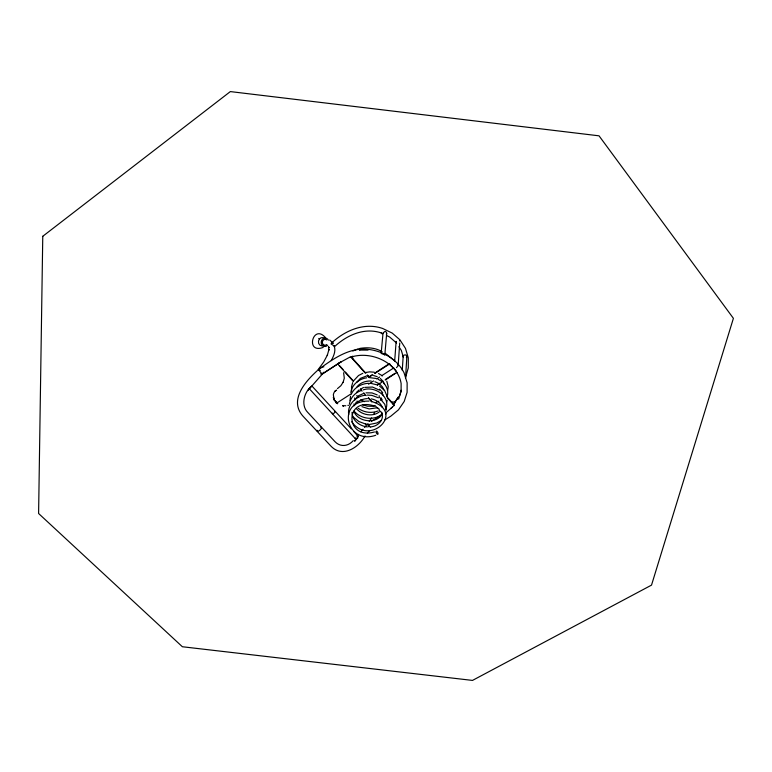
<?xml version="1.0" encoding="UTF-8"?>
<svg xmlns="http://www.w3.org/2000/svg" width="772" height="772" viewBox="0 0 772 772"><rect width="100%" height="100%" fill="white"/><g stroke="black" fill="none" stroke-linecap="round" stroke-linejoin="round"><path stroke-width="1.16" d="M385.228 380.065L396.866 372.451M396.866 372.587C395.824 368.726 390.709 366.603 389.522 363.535L374.883 372.992M387.033 411.872L394.424 405.194L386.647 396.49M370.656 427.389L369.692 426.318L368.862 426.839A2.972 1.1 57.8 0 1 367.81 424.301L367.819 424.127M353.19 440.687C348.182 446.486 340.307 447.316 334.961 441.642L307.565 412.209C300.8 405.3 303.84 392.051 311.772 386.077L321.866 374.623M349.977 400.591L350.546 396.171M405.561 377.807L406.863 356.268L406.014 354.966L404.161 355.023L403.206 355.853L402.26 370.213M398.149 365.445L399.732 343M394.646 361.412L396.142 341.34M384.803 355.072L386.704 333.272C384.977 327.724 382.7 336.389 381.223 332.925M381.156 353.383L383.018 333.07M386.704 333.272L386.357 334.344M372.866 374.758L368.977 377.267L367.443 374.999M362.078 391.172L360.524 388.895M368.273 424.629L367.945 424.224L369.692 426.318M406.863 356.268L406.39 357.552M353.325 381.464L337.489 363.737M318.72 369.527L318.363 369.894L320.544 368.032C334.874 357.648 351.115 346.638 369.778 349.562C383.954 351.675 397.406 359.752 404.036 372.741L407.133 382.815L407.105 392.369L404.2 401.479L398.477 409.835L390.825 416.166L384.755 419.987M350.816 392.523C351.868 384.61 359.096 378.83 366.748 377.798M349.359 404.277C350.247 398.014 355.014 392.697 360.92 390.622M335.666 401.865L335.666 402.453A3.725 1.399 -42.4 0 0 338.261 402.115L351.028 393.884M320.293 370.415A3.04 1.139 38.8 0 0 318.537 369.73L322.127 374.159A3.03 1.148 56.6 0 1 321.596 374.439M387.679 390.487L388.229 386.608L386.782 381.117M387.158 396.374C388.779 391.703 386.946 386.54 383.694 383.037M386.743 402.077L387.177 400.282M385.788 413.995L386.232 412.19M333.34 397.503L334.141 399.877L337.702 403.766L334.131 399.906L333.359 394.82C333.398 394.241 334.131 391.124 336.187 390.265M343.086 382.381L344.293 378.183L343.617 372.751M352.65 356.143L352.553 358.14M317.012 430.236C316.838 433.816 323.989 427.331 320.554 426.993M405.541 377.469L408.291 367.916L408.282 357.822L405.474 348.394L399.906 339.796L392.215 333.089L382.632 328.457C364.181 322.107 344.959 330.493 331.41 343.164L331.101 344.013L334.073 345.875M332.336 413.117C332.182 415.317 336.66 411.418 334.565 411.129M403.196 355.892L403.399 356.693M399.356 396.364L401.17 390.651M398.642 399.124L401.112 391.308L401.122 383.51C397.705 362.078 370.145 350.092 349.764 357.523M352.707 382.594L351.54 386.675L351.578 391.086M368.997 401.112C335.395 400.311 346.464 445.56 375.732 435.263M382.43 412.991C378.772 423.867 358.604 423.259 353.904 411.466M385.489 409.855C391.655 397.011 374.854 385.527 363.197 389.879M395.177 402.26L394.54 403.052M348.471 405.425L347.873 405.329M373.6 414.458L374.594 412.393M333.417 397.281L334.112 399.288M397.262 399.423L397.329 399.288A20.487 4.931 -63.1 0 1 398.429 397.271M331.275 360.572C333.562 356.239 336.216 350.691 334.073 345.895M351.289 394.145C354.252 387.515 361.383 383.607 368.476 383.308M396.181 400.485L396.634 399.732M307.816 390.564L310.971 386.791L310.344 387.554M397.069 398.999L397.493 398.313L395.1 401.797M397.927 397.619L398.342 396.953M343.173 382.15L340.877 385.701L337.451 388.625M369.19 421.473L371.622 417.932M396.248 400.369L394.202 403.688L393.363 403.409L393.479 404.074A12.072 3.551 -47.5 0 1 393.189 404.383M353.73 380.673L358.526 375.52L362.811 373.32M356.654 382.401L360.437 378.348L367.868 375.472M354.589 399.935L358.526 395.718L364.066 393.257M353.923 405.821C356.403 401.614 362.107 398.786 367.414 398.584M317.9 369.962L323.661 362.058L327.511 354.85L327.28 355.4L328.959 349.455L328.901 350.141L328.505 346.628M334.691 391.481L336.573 390.159M322.899 373.233L323.68 372.268M356.403 392.456L359.144 389.879M357.089 436.132L358.565 434.395M360.794 431.789L363.023 429.193M364.509 427.456L366.739 424.851M357.098 438.342L357.861 437.782L354.3 440.947L354.85 441.304L358.121 436.556M365.05 435.958C358.594 447.721 342.372 458.211 330.995 446.177L303.049 416.243C288.709 400.301 305.278 381.58 317.263 370.676M367.347 433.266L369.634 430.583M322.773 373.397A3.04 1.139 38.8 0 1 322.435 373.889L341.253 361.682L322.175 374.063M357.031 386.714C360.524 382.526 365.832 380.789 371.178 381.011M355.612 437.927L355.197 438.554L356.375 438.525M309.968 388.133L309.147 388.548L355.216 438.554M380.316 400.176L381.629 398.979M396.49 367.646L398.429 365.436L398.12 364.181M390.593 408.62L392.311 407.191M381.001 420.566L376.842 422.979L370.097 424.359M379.284 411.93C372.876 417.015 362.049 415.24 356.548 408.764M381.436 414.622C373.214 420.943 360.592 418.742 353.981 411.051M395.447 401.286L393.228 402.193L390.449 401.469M357.098 436.122L358.112 436.469M318.72 370.203L318.363 369.875M320.708 374.015L321.557 373.484M337.46 363.873L349.957 357.089M369.035 376.784L371.959 374.893M374.806 373.503L389.368 364.094M360.466 389.387L363.496 387.438M368.533 384.186L373.58 380.934M376.611 378.984L379.641 377.035M381.657 375.732L393.768 367.935M377.518 384.553L379.467 383.298M385.315 379.544L395.061 373.281M377.46 385.054L383.288 381.31M371.448 421.367L381.281 415.153M320.544 368.032L321.885 367.308M323.188 347.4C304.892 354.367 312.998 322.899 325.63 337.779M352.823 351.009L358.305 348.761M378.84 401.228L375.453 402.569M381.764 353.701L384.707 354.744M331.41 343.164L332.964 343.086M376.668 407.819L369.18 408.948L361.904 406.67M377.913 411.003C371.438 413.58 363.786 412.412 358.198 408.301M374.478 431.982C344.659 440.368 344.235 396.171 374.391 405.966M322.792 366.99L323.883 366.816M365.06 372.587L369.653 371.872L374.227 372.191M364.712 387.399L372.48 387.052L379.457 390.13M364.886 395.312C355.602 396.316 347.043 405.01 348.712 414.689M355.902 402.395L358.806 401.787M371.322 426.8C378.869 426.067 385.18 418.376 381.175 411.93M359.376 350.073L368.08 350.102M359.897 348.384C367.453 347.197 375.375 347.641 382.121 351.694M366.044 392.842L371.94 392.909L377.228 394.888M374.024 406.323L367.269 406.178L362.898 404.808M367.26 395.071L371.959 395.389L378.434 397.792M369.055 377.566L375.935 378.444M342.99 405.696L345.846 405.754M370.811 383.337L377.479 384.967M365.436 423.973L367.781 424.301M367.424 426.926C359.598 426.154 352.138 420.383 352.013 412.325M381.368 332.973C364.413 327.135 346.908 335.135 334.479 346.686L334.363 346.155M371.313 398.844C376.437 399.954 380.538 402.521 382.42 407.539M371.332 401.401C406.304 411.862 369.73 447.258 351.656 421.773M373.609 375.549L377.218 376.668M365.465 423.982L358.864 421.512L353.229 416.986M374.845 381.696L378.309 383.221M386.483 335.482L389.638 337.007L396.509 342.99M364.259 401.691L360.852 399.742M385.296 353.325L394.588 360.746M378.531 373.523L382.516 375.896M378.068 379.235L381.947 381.532M329.721 340.037L333.301 343.241M379.496 386.01L384.668 390.632L387.119 396.316M357.06 401.035L358.874 402.502M377.759 407.934L379.235 409.17M380.49 399.172L384.774 404.248L386.367 410.057M336.264 402.183L335.714 401.72L335.666 402.453M379.901 384.292L382.449 386.946L383.867 389.763M380.345 378.512L382.864 381.127M328.891 347.149L329.393 347.68M311.83 385.903L351.328 428.856M353.769 431.509L357.87 435.987M339.825 365.938L343.009 369.47M345.402 372.123L353.354 380.943M368.321 397.551L371.448 401.015M363.689 392.958L366.102 395.64M368.524 398.323L371.747 401.894M374.97 405.474L377.383 408.156M378.994 409.942L380.606 411.727M351.54 357.214L365.851 373.223M350.777 356.915L365.021 372.847M367.395 375.501L368.977 377.267M379.592 389.136L382.69 392.601M387.332 397.792L394.299 405.589M356.78 395.486L357.88 397.078M398.931 346.715L401.353 350.44L403.409 357.523M381.281 398.439L382.188 399.935M381.85 392.668L383.433 395.689M383.665 382.401L384.311 383.906M359.443 348.992L359.848 349.986M353.972 403.881L354.628 405.609M354.618 397.937L355.265 399.664M352.563 358.256L352.707 359.26M368.649 424.166A2.972 1.1 37.7 0 1 369.267 424.446M400.629 391.626A54.6 6.089 -76.3 0 1 401.035 390.227M326.691 344.534A2.934 2.644 -82.6 0 1 323.111 344.36A2.934 2.644 -82.6 0 1 323.053 340.413A2.934 2.644 -82.6 0 1 326.624 339.902M328.38 340.124A4.207 3.821 -80.2 0 0 323.159 338.696L322.358 339.381A4.207 3.821 -80.2 0 0 322.291 345.325A4.207 3.821 -80.2 0 0 327.724 345.2M324.944 338.773A4.188 3.812 -80.2 0 0 320.341 338.213L319.54 338.898A3.387 0.801 42.2 0 1 318.759 338.532L318.846 338.464A3.406 0.955 49.5 0 0 319.579 338.86A4.188 3.812 -80.2 0 0 324.086 345.364M396.518 342.536A1.853 1.612 4 0 1 396.152 341.764M399.452 340.626A1.853 1.612 4 0 1 399.693 340.992M381.397 397.976A1.689 0.791 54.4 0 1 379.901 397.725A1.689 0.791 54.4 0 1 379.168 395.611M42.769 236.29L38.6 513.496L182.366 646.743L472.493 680.412L651.52 585.118L733.4 318.344L599.033 135.824L230.336 91.588L42.769 236.29M342.961 405.898L343.521 405.937L342.961 405.898M376.147 432.137A1.756 0.704 65.7 0 0 377.778 434.346A1.756 0.704 65.7 0 0 377.305 431.712A1.756 0.704 65.7 0 0 376.147 432.137"/></g></svg>
